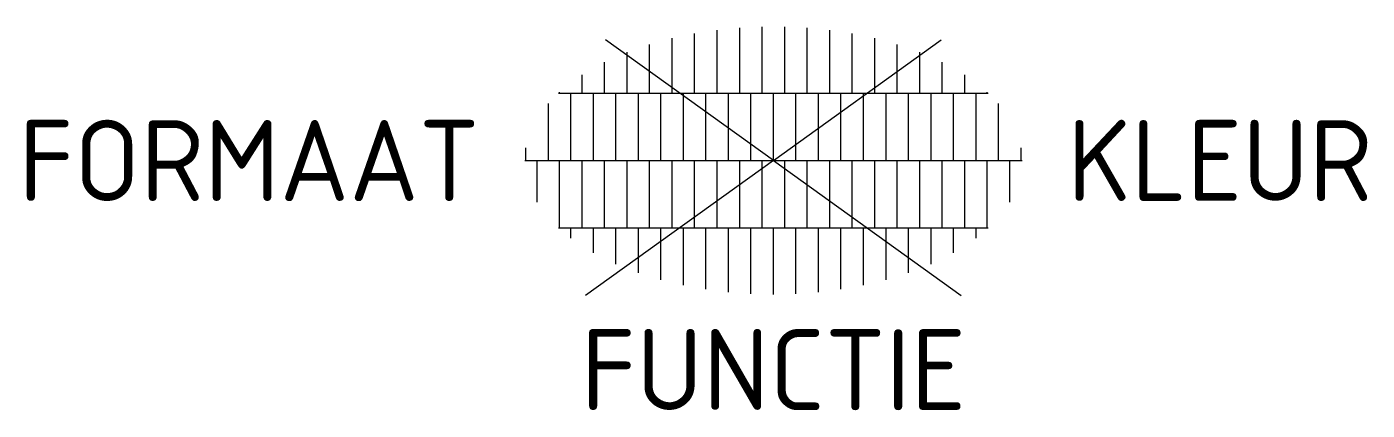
# Model space of a CAD drawing. Extents: x -16.6 to 13.2, y -5.5 to 3.
import ezdxf
from ezdxf.enums import TextEntityAlignment as Align

# ---------------------------------------------------------------- set-up
doc = ezdxf.new("R2010")
doc.units = 0
doc.styles.add('NLCS-ISO', font='NLCS-ISO.ttf')

msp = doc.modelspace()

# ---------------------------------------------------------------- linework, layer by layer
for p, q in [((0, 0), (-3.728, 2.684)), ((-2.25, 1.5), (-2.25, 2.717)), ((-1.75, 1.5), (-1.75, 2.822)), ((-1.25, 1.5), (-1.25, 2.898)), ((-0.75, 1.5), (-0.75, 2.947)), ((-0.25, 1.5), (-0.25, 2.972)), ((0, 0), (3.728, 2.684)), ((0.25, 1.5), (0.25, 2.972)), ((0.75, 1.5), (0.75, 2.947)), ((1.25, 1.5), (1.25, 2.898)), ((1.75, 1.5), (1.75, 2.822)), ((2.25, 1.5), (2.25, 2.717)), ((-3.25, 1.5), (-3.25, 2.406)), ((-2.75, 1.5), (-2.75, 2.58)), ((2.75, 1.5), (2.75, 2.58)), ((3.25, 1.5), (3.25, 2.406)), ((-3.75, 1.5), (-3.75, 2.185)), ((3.75, 1.5), (3.75, 2.185)), ((-4.25, 1.5), (-4.25, 1.901)), ((4.25, 1.5), (4.25, 1.901)), ((-4.771, 1.5), (4.771, 1.5)), ((-4.75, 1.5), (-4.75, 1.519)), ((-4.5, 0), (-4.5, 1.5)), ((-4, 0), (-4, 1.5)), ((-3.5, 0), (-3.5, 1.5)), ((-3, 0), (-3, 1.5)), ((-2.5, 0), (-2.5, 1.5)), ((-2, 0), (-2, 1.5)), ((-1.5, 0), (-1.5, 1.5)), ((-1, 0), (-1, 1.5)), ((-0.5, 0), (-0.5, 1.5)), ((0, 0), (0, 1.5)), ((0.5, 0), (0.5, 1.5)), ((1, 0), (1, 1.5)), ((1.5, 0), (1.5, 1.5)), ((2, 0), (2, 1.5)), ((2.5, 0), (2.5, 1.5)), ((3, 0), (3, 1.5)), ((3.5, 0), (3.5, 1.5)), ((4, 0), (4, 1.5)), ((4.5, 0), (4.5, 1.5)), ((4.75, 1.5), (4.75, 1.519)), ((-5, 0), (-5, 1.266)), ((5, 0), (5, 1.266)), ((-5.525, 0), (5.525, 0)), ((-5.5, 0), (-5.5, 0.283)), ((-4.75, -1.5), (-4.75, 0)), ((0, 0), (-4.172, -3.003)), ((5.5, 0), (5.5, 0.283)), ((-5.25, -0.927), (-5.25, 0)), ((-4.25, -1.5), (-4.25, 0)), ((-3.75, -1.5), (-3.75, 0)), ((-3.25, -1.5), (-3.25, 0)), ((-2.75, -1.5), (-2.75, 0)), ((-2.25, -1.5), (-2.25, 0)), ((-1.75, -1.5), (-1.75, 0)), ((-1.25, -1.5), (-1.25, 0)), ((-0.75, -1.5), (-0.75, 0)), ((-0.25, -1.5), (-0.25, 0)), ((0, 0), (4.172, -3.003)), ((0.25, -1.5), (0.25, 0)), ((0.75, -1.5), (0.75, 0)), ((1.25, -1.5), (1.25, 0)), ((1.75, -1.5), (1.75, 0)), ((2.25, -1.5), (2.25, 0)), ((2.75, -1.5), (2.75, 0)), ((3.25, -1.5), (3.25, 0)), ((3.75, -1.5), (3.75, 0)), ((4.25, -1.5), (4.25, 0)), ((4.75, -1.5), (4.75, 0)), ((5.25, -0.927), (5.25, 0)), ((-4.771, -1.5), (4.771, -1.5)), ((-4.5, -1.726), (-4.5, -1.5)), ((-4, -2.052), (-4, -1.5)), ((-3.5, -2.302), (-3.5, -1.5)), ((-3, -2.498), (-3, -1.5)), ((-2.5, -2.653), (-2.5, -1.5)), ((-2, -2.773), (-2, -1.5)), ((-1.5, -2.863), (-1.5, -1.5)), ((-1, -2.926), (-1, -1.5)), ((-0.5, -2.963), (-0.5, -1.5)), ((0, -2.975), (0, -1.5)), ((0.5, -2.963), (0.5, -1.5)), ((1, -2.926), (1, -1.5)), ((1.5, -2.863), (1.5, -1.5)), ((2, -2.773), (2, -1.5)), ((2.5, -2.653), (2.5, -1.5)), ((3, -2.498), (3, -1.5)), ((3.5, -2.302), (3.5, -1.5)), ((4, -2.052), (4, -1.5)), ((4.5, -1.726), (4.5, -1.5))]:
    msp.add_line(p, q)

# ---------------------------------------------------------------- texts
at = {"style": 'NLCS-ISO'}
msp.add_attdef('FORMAAT', text='60x20', height=1.8, dxfattribs=at).set_placement((-6.525, 0), align=Align.MIDDLE_RIGHT)
msp.add_attdef('KLEUR', text='G', height=1.8, dxfattribs=at).set_placement((6.525, 0), align=Align.MIDDLE_LEFT)
at = {"style": 'NLCS-ISO', "flags": 1}
msp.add_attdef('FUNCTIE', text='', height=1.8, dxfattribs=at).set_placement((0, -3.75), align=Align.TOP_CENTER)

doc.saveas('drawing.dxf')
